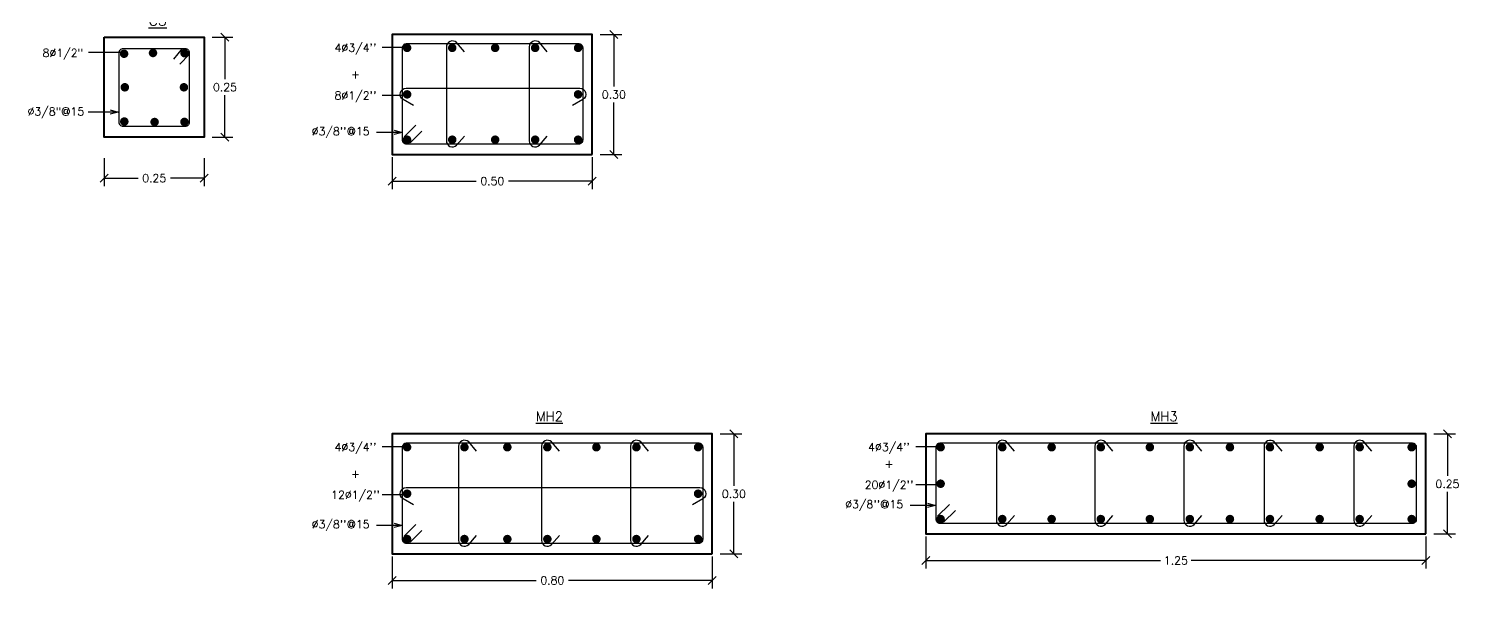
# Model space of a CAD drawing. Header units: metres. Extents: x -25 to 234, y -25 to 53.
# Drawn here: x -3.331 to 0.243, y -16.519 to -15.119 of the extents above; entities that cross this region are included whole.
import ezdxf

# ---------------------------------------------------------------- set-up
doc = ezdxf.new("R2010")
doc.units = ezdxf.units.M
doc.header["$LTSCALE"] = 0.1
doc.header["$MEASUREMENT"] = 0
doc.header["$PDMODE"] = 66
doc.linetypes.add('CONTINUA', pattern=[0])
for name, color, linetype in [('ACERO', 5, 'Continuous'), ('DIMTEXTO', 4, 'Continuous'), ('MUROS', 7, 'Continuous'), ('ZAPATAS', 6, 'Continuous')]:
    doc.layers.add(name, color=color, linetype=linetype)
doc.layers.add('COLUMNAS', color=7, linetype='Continuous', lineweight=40)
doc.styles.add('SMPLEX', font='simplex.shx')
doc.dimstyles.new('D-10', dxfattribs={"dimscale": 0.1, "dimtxt": 0.2, "dimasz": 0.2, "dimexe": 0.2, "dimexo": 0.2, "dimgap": 0.1, "dimtad": 0, "dimtih": 1, "dimtoh": 1, "dimzin": 0, "dimdsep": 46, "dimtxsty": 'SMPLEX', "dimblk1": 'OBLIQUE', "dimblk2": 'OBLIQUE', "dimsah": 1, "dimcen": 0.2, "dimclrd": 4, "dimclre": 4, "dimclrt": 4, "dimadec": 0, "dimazin": 0, "dimtfac": 1, "dimtmove": 0, "dimatfit": 3, "dimldrblk": 'OPEN30', "dimfxl": 0.5, "dimfxlon": 1, "dimtolj": 1, "dimtzin": 0, "dimarcsym": 0})
doc.dimstyles.new('DIM-10', dxfattribs={"dimscale": 0.1, "dimtxt": 0.2, "dimasz": 0.2, "dimexe": 0.2, "dimexo": 0.2, "dimgap": 0.1, "dimtad": 0, "dimtih": 1, "dimtoh": 1, "dimzin": 0, "dimdsep": 46, "dimtxsty": 'SMPLEX', "dimblk": 'OBLIQUE', "dimcen": 0.2, "dimclrd": 4, "dimclre": 4, "dimclrt": 4, "dimadec": 0, "dimazin": 0, "dimtfac": 1, "dimtmove": 0, "dimatfit": 3, "dimldrblk": 'OPEN30', "dimfxl": 0.6, "dimfxlon": 1, "dimtolj": 1, "dimtzin": 0, "dimarcsym": 0})

# ---------------------------------------------------------------- blocks, each defined once
blk = doc.blocks.new('_Oblique')
at = {"color": 0, "linetype": 'ByBlock', "lineweight": -2}
blk.add_line((-0.5, -0.5), (0.5, 0.5), dxfattribs=at)
blk = doc.blocks.new('_Open30')
at = {"layer": 'DIMTEXTO', "color": 0, "lineweight": -2}
for p, q in [((-1, 0.27), (0, 0)), ((0, 0), (-1, -0.27)), ((0, 0), (-1, 0))]:
    blk.add_line(p, q, dxfattribs=at)
blk = doc.blocks.new('*D685')
at = {"layer": 'Defpoints', "color": 0, "transparency": 16777216}
for p in [(-3.1419, -15.3904), (-2.8919, -15.3904), (-2.8919, -15.4929)]:
    blk.add_point(p, dxfattribs=at)
at = {"layer": 'DIMTEXTO', "color": 4, "lineweight": -2, "transparency": 16777216}
for p, q in [((-3.1419, -15.4429), (-3.1419, -15.5129)), ((-2.8919, -15.4429), (-2.8919, -15.5129)), ((-3.1419, -15.4929), (-3.0573, -15.4929)), ((-2.8919, -15.4929), (-2.9764, -15.4929))]:
    blk.add_line(p, q, dxfattribs=at)
at = {"layer": 'DIMTEXTO', "color": 4, "lineweight": -2, "transparency": 16777216, "xscale": 0.02, "yscale": 0.02, "zscale": 0.02, "rotation": 180}
blk.add_blockref('_Oblique', (-3.1419, -15.4929), dxfattribs=at)
at = {"layer": 'DIMTEXTO', "color": 4, "lineweight": -2, "transparency": 16777216, "xscale": 0.02, "yscale": 0.02, "zscale": 0.02}
blk.add_blockref('_Oblique', (-2.8919, -15.4929), dxfattribs=at)
at = {"layer": 'DIMTEXTO', "color": 4, "transparency": 16777216, "insert": (-3.0169, -15.4929), "char_height": 0.02, "attachment_point": 5, "style": 'SMPLEX'}
blk.add_mtext('\\A1;0.25', dxfattribs=at)
blk = doc.blocks.new('*D686')
at = {"layer": 'Defpoints', "color": 0, "transparency": 16777216}
for p in [(-2.8919, -15.1404), (-2.84, -15.1404), (-2.8919, -15.3904)]:
    blk.add_point(p, dxfattribs=at)
at = {"layer": 'DIMTEXTO', "color": 4, "lineweight": -2, "transparency": 16777216}
for p, q in [((-2.8719, -15.1404), (-2.82, -15.1404)), ((-2.84, -15.1404), (-2.84, -15.2454)), ((-2.84, -15.3904), (-2.84, -15.2854)), ((-2.8719, -15.3904), (-2.82, -15.3904))]:
    blk.add_line(p, q, dxfattribs=at)
at = {"layer": 'DIMTEXTO', "color": 4, "lineweight": -2, "transparency": 16777216, "xscale": 0.02, "yscale": 0.02, "zscale": 0.02}
for p, rotation in [((-2.84, -15.1404), 90), ((-2.84, -15.3904), 270)]:
    blk.add_blockref('_Oblique', p, dxfattribs=dict(at, rotation=rotation))
at = {"layer": 'DIMTEXTO', "color": 4, "transparency": 16777216, "insert": (-2.84, -15.2654), "char_height": 0.02, "attachment_point": 5, "style": 'SMPLEX'}
blk.add_mtext('\\A1;0.25', dxfattribs=at)
blk = doc.blocks.new('*D690')
at = {"layer": 'Defpoints', "color": 0, "transparency": 16777216}
for p in [(-2.4217, -15.1338), (-1.9217, -15.1338), (-2.4217, -15.5002)]:
    blk.add_point(p, dxfattribs=at)
at = {"layer": 'MUROS', "color": 4, "lineweight": -2, "transparency": 16777216}
for p, q in [((-2.4217, -15.4402), (-2.4217, -15.5202)), ((-1.9217, -15.4402), (-1.9217, -15.5202)), ((-2.4217, -15.5002), (-2.2122, -15.5002)), ((-1.9217, -15.5002), (-2.1312, -15.5002))]:
    blk.add_line(p, q, dxfattribs=at)
at = {"layer": 'MUROS', "color": 4, "lineweight": -2, "transparency": 16777216, "xscale": 0.02, "yscale": 0.02, "zscale": 0.02, "rotation": 180}
blk.add_blockref('_Oblique', (-2.4217, -15.5002), dxfattribs=at)
at = {"layer": 'MUROS', "color": 4, "lineweight": -2, "transparency": 16777216, "xscale": 0.02, "yscale": 0.02, "zscale": 0.02}
blk.add_blockref('_Oblique', (-1.9217, -15.5002), dxfattribs=at)
at = {"layer": 'MUROS', "color": 4, "lineweight": -3, "transparency": 16777216, "insert": (-2.1717, -15.5002), "char_height": 0.02, "attachment_point": 5, "style": 'SMPLEX'}
blk.add_mtext('\\A1;0.50', dxfattribs=at)
blk = doc.blocks.new('*D689')
at = {"layer": 'Defpoints', "color": 0, "transparency": 16777216}
for p in [(-1.9217, -15.1338), (-1.8679, -15.1338), (-1.9217, -15.4338)]:
    blk.add_point(p, dxfattribs=at)
at = {"layer": 'DIMTEXTO', "color": 4, "lineweight": -2, "transparency": 16777216}
for p, q in [((-1.9017, -15.1338), (-1.8479, -15.1338)), ((-1.8679, -15.1338), (-1.8679, -15.2638)), ((-1.8679, -15.4338), (-1.8679, -15.3038)), ((-1.9017, -15.4338), (-1.8479, -15.4338))]:
    blk.add_line(p, q, dxfattribs=at)
at = {"layer": 'DIMTEXTO', "color": 4, "lineweight": -2, "transparency": 16777216, "xscale": 0.02, "yscale": 0.02, "zscale": 0.02}
for p, rotation in [((-1.8679, -15.1338), 90), ((-1.8679, -15.4338), 270)]:
    blk.add_blockref('_Oblique', p, dxfattribs=dict(at, rotation=rotation))
at = {"layer": 'DIMTEXTO', "color": 4, "transparency": 16777216, "insert": (-1.8679, -15.2838), "char_height": 0.02, "attachment_point": 5, "style": 'SMPLEX'}
blk.add_mtext('\\A1;0.30', dxfattribs=at)
blk = doc.blocks.new('*D694')
at = {"layer": 'Defpoints', "color": 0, "transparency": 16777216}
for p in [(-2.4217, -16.1325), (-1.6217, -16.1325), (-2.4217, -16.4988)]:
    blk.add_point(p, dxfattribs=at)
at = {"layer": 'MUROS', "color": 4, "lineweight": -2, "transparency": 16777216}
for p, q in [((-2.4217, -16.4388), (-2.4217, -16.5188)), ((-1.6217, -16.4388), (-1.6217, -16.5188)), ((-2.4217, -16.4988), (-2.0622, -16.4988)), ((-1.6217, -16.4988), (-1.9812, -16.4988))]:
    blk.add_line(p, q, dxfattribs=at)
at = {"layer": 'MUROS', "color": 4, "lineweight": -2, "transparency": 16777216, "xscale": 0.02, "yscale": 0.02, "zscale": 0.02, "rotation": 180}
blk.add_blockref('_Oblique', (-2.4217, -16.4988), dxfattribs=at)
at = {"layer": 'MUROS', "color": 4, "lineweight": -2, "transparency": 16777216, "xscale": 0.02, "yscale": 0.02, "zscale": 0.02}
blk.add_blockref('_Oblique', (-1.6217, -16.4988), dxfattribs=at)
at = {"layer": 'MUROS', "color": 4, "lineweight": -3, "transparency": 16777216, "insert": (-2.0217, -16.4988), "char_height": 0.02, "attachment_point": 5, "style": 'SMPLEX'}
blk.add_mtext('\\A1;0.80', dxfattribs=at)
blk = doc.blocks.new('*D693')
at = {"layer": 'Defpoints', "color": 0, "transparency": 16777216}
for p in [(-1.6217, -16.1325), (-1.5679, -16.1325), (-1.6217, -16.4325)]:
    blk.add_point(p, dxfattribs=at)
at = {"layer": 'DIMTEXTO', "color": 4, "lineweight": -2, "transparency": 16777216}
for p, q in [((-1.6017, -16.1325), (-1.5479, -16.1325)), ((-1.5679, -16.1325), (-1.5679, -16.2625)), ((-1.5679, -16.4325), (-1.5679, -16.3025)), ((-1.6017, -16.4325), (-1.5479, -16.4325))]:
    blk.add_line(p, q, dxfattribs=at)
at = {"layer": 'DIMTEXTO', "color": 4, "lineweight": -2, "transparency": 16777216, "xscale": 0.02, "yscale": 0.02, "zscale": 0.02}
for p, rotation in [((-1.5679, -16.1325), 90), ((-1.5679, -16.4325), 270)]:
    blk.add_blockref('_Oblique', p, dxfattribs=dict(at, rotation=rotation))
at = {"layer": 'DIMTEXTO', "color": 4, "transparency": 16777216, "insert": (-1.5679, -16.2825), "char_height": 0.02, "attachment_point": 5, "style": 'SMPLEX'}
blk.add_mtext('\\A1;0.30', dxfattribs=at)
blk = doc.blocks.new('*D696')
at = {"layer": 'Defpoints', "color": 0, "transparency": 16777216}
for p in [(-1.0879, -16.1325), (0.1621, -16.1325), (-1.0879, -16.4488)]:
    blk.add_point(p, dxfattribs=at)
at = {"layer": 'MUROS', "color": 4, "lineweight": -2, "transparency": 16777216}
for p, q in [((-1.0879, -16.3888), (-1.0879, -16.4688)), ((0.1621, -16.3888), (0.1621, -16.4688)), ((-1.0879, -16.4488), (-0.5015, -16.4488)), ((0.1621, -16.4488), (-0.4244, -16.4488))]:
    blk.add_line(p, q, dxfattribs=at)
at = {"layer": 'MUROS', "color": 4, "lineweight": -2, "transparency": 16777216, "xscale": 0.02, "yscale": 0.02, "zscale": 0.02, "rotation": 180}
blk.add_blockref('_Oblique', (-1.0879, -16.4488), dxfattribs=at)
at = {"layer": 'MUROS', "color": 4, "lineweight": -2, "transparency": 16777216, "xscale": 0.02, "yscale": 0.02, "zscale": 0.02}
blk.add_blockref('_Oblique', (0.1621, -16.4488), dxfattribs=at)
at = {"layer": 'MUROS', "color": 4, "lineweight": -3, "transparency": 16777216, "insert": (-0.4629, -16.4488), "char_height": 0.02, "attachment_point": 5, "style": 'SMPLEX'}
blk.add_mtext('\\A1;1.25', dxfattribs=at)
blk = doc.blocks.new('*D695')
at = {"layer": 'Defpoints', "color": 0, "transparency": 16777216}
for p in [(0.1621, -16.1325), (0.2159, -16.1325), (0.1621, -16.3825)]:
    blk.add_point(p, dxfattribs=at)
at = {"layer": 'DIMTEXTO', "color": 4, "lineweight": -2, "transparency": 16777216}
for p, q in [((0.1821, -16.1325), (0.2359, -16.1325)), ((0.2159, -16.1325), (0.2159, -16.2375)), ((0.2159, -16.3825), (0.2159, -16.2775)), ((0.1821, -16.3825), (0.2359, -16.3825))]:
    blk.add_line(p, q, dxfattribs=at)
at = {"layer": 'DIMTEXTO', "color": 4, "lineweight": -2, "transparency": 16777216, "xscale": 0.02, "yscale": 0.02, "zscale": 0.02}
for p, rotation in [((0.2159, -16.1325), 90), ((0.2159, -16.3825), 270)]:
    blk.add_blockref('_Oblique', p, dxfattribs=dict(at, rotation=rotation))
at = {"layer": 'DIMTEXTO', "color": 4, "transparency": 16777216, "insert": (0.2159, -16.2575), "char_height": 0.02, "attachment_point": 5, "style": 'SMPLEX'}
blk.add_mtext('\\A1;0.25', dxfattribs=at)

msp = doc.modelspace()

# ---------------------------------------------------------------- linework, layer by layer
at = {"layer": 'ACERO'}
for p, q in [((-2.9474, -15.1687), (-2.9687, -15.1951)), ((-2.9294, -15.1838), (-2.9528, -15.208)), ((-2.3923, -15.3895), (-2.3628, -15.3607)), ((-2.3774, -15.4043), (-2.3479, -15.3756)), ((-1.0586, -16.3381), (-1.029, -16.3093)), ((-1.0436, -16.3529), (-1.0141, -16.3242)), ((-2.3923, -16.3881), (-2.3628, -16.3593)), ((-2.3774, -16.4029), (-2.3479, -16.3742))]:
    msp.add_line(p, q, dxfattribs=at)
at = {"layer": 'ACERO', "linetype": 'CONTINUA'}
for points in [[(-2.2416, -15.1768), (-2.2612, -15.1541, 0.663284), (-2.2866, -15.1648), (-2.2866, -15.3998, 0.663284), (-2.2612, -15.4106), (-2.2416, -15.3879)], [(-2.0343, -15.1768), (-2.0539, -15.1541, 0.663284), (-2.0793, -15.1648), (-2.0793, -15.3998, 0.663284), (-2.0539, -15.4106), (-2.0343, -15.3879)], [(-2.3686, -15.3111), (-2.3946, -15.2959, -0.765011), (-2.387, -15.2679), (-1.953, -15.2679, -0.765011), (-1.9454, -15.2959), (-1.9714, -15.3111)], [(-2.2111, -16.1754), (-2.2307, -16.1527, 0.663284), (-2.2562, -16.1635), (-2.2562, -16.3984, 0.663284), (-2.2307, -16.4092), (-2.2111, -16.3865)], [(-2.0038, -16.1754), (-2.0234, -16.1527, 0.663284), (-2.0489, -16.1635), (-2.0489, -16.3984, 0.663284), (-2.0234, -16.4092), (-2.0038, -16.3865)], [(-1.7812, -16.1754), (-1.8008, -16.1527, 0.663284), (-1.8263, -16.1635), (-1.8263, -16.3984, 0.663284), (-1.8008, -16.4092), (-1.7812, -16.3865)], [(-0.8666, -16.1754), (-0.8862, -16.1527, 0.663284), (-0.9117, -16.1635), (-0.9117, -16.3484, 0.663284), (-0.8862, -16.3592), (-0.8666, -16.3365)], [(-0.6204, -16.1754), (-0.6399, -16.1527, 0.663284), (-0.6654, -16.1635), (-0.6654, -16.3484, 0.663284), (-0.6399, -16.3592), (-0.6204, -16.3365)], [(-0.3978, -16.1754), (-0.4173, -16.1527, 0.663284), (-0.4428, -16.1635), (-0.4428, -16.3484, 0.663284), (-0.4173, -16.3592), (-0.3978, -16.3365)], [(-0.1976, -16.1754), (-0.2172, -16.1527, 0.663284), (-0.2426, -16.1635), (-0.2426, -16.3484, 0.663284), (-0.2172, -16.3592), (-0.1976, -16.3365)], [(0.0268, -16.1754), (0.0072, -16.1527, 0.663284), (-0.0183, -16.1635), (-0.0183, -16.3484, 0.663284), (0.0072, -16.3592), (0.0268, -16.3365)], [(-2.3686, -16.3097), (-2.3946, -16.2945, -0.765011), (-2.387, -16.2665), (-1.653, -16.2665, -0.765011), (-1.6454, -16.2945), (-1.6714, -16.3097)]]:
    msp.add_lwpolyline(points, format="xyb", dxfattribs=at)
at = {"layer": 'ACERO'}
for points in [[(-2.9294, -15.1787), (-2.9294, -15.3537, -0.414214), (-2.9394, -15.3637), (-3.0944, -15.3637, -0.414214), (-3.1044, -15.3537), (-3.1044, -15.1787, -0.414214), (-3.0944, -15.1687), (-2.9394, -15.1687, -0.414214)], [(-2.3962, -15.3978), (-2.3962, -15.1665, -0.414214), (-2.3862, -15.1565), (-1.9557, -15.1565, -0.414214), (-1.9457, -15.1665), (-1.9457, -15.3978, -0.414214), (-1.9557, -15.4078), (-2.3862, -15.4078, -0.414214)], [(-2.3962, -16.3964), (-2.3962, -16.1651, -0.414214), (-2.3862, -16.1551), (-1.6557, -16.1551, -0.414214), (-1.6457, -16.1651), (-1.6457, -16.3964, -0.414214), (-1.6557, -16.4064), (-2.3862, -16.4064, -0.414214)], [(-1.0624, -16.3464), (-1.0624, -16.1651, -0.414214), (-1.0524, -16.1551), (0.1281, -16.1551, -0.414214), (0.1381, -16.1651), (0.1381, -16.3464, -0.414214), (0.1281, -16.3564), (-1.0524, -16.3564, -0.414214)]]:
    msp.add_lwpolyline(points, format="xyb", close=True, dxfattribs=at)
at = {"layer": 'ACERO', "const_width": 0.0106}
for points in [[(-3.0975, -15.1818, 1), (-3.0869, -15.1818, 1)], [(-3.0252, -15.1799, 1), (-3.0146, -15.1799, 1)], [(-2.9462, -15.1806, 1), (-2.9356, -15.1806, 1)], [(-2.3847, -15.1725, 1), (-2.3847, -15.1619, 1)], [(-2.2719, -15.1725, 1), (-2.2719, -15.1619, 1)], [(-2.1646, -15.1725, 1), (-2.1646, -15.1619, 1)], [(-2.0646, -15.1725, 1), (-2.0646, -15.1619, 1)], [(-1.9573, -15.1725, 1), (-1.9573, -15.1619, 1)], [(-3.0957, -15.2657, 1), (-3.085, -15.2657, 1)], [(-2.9479, -15.2657, 1), (-2.9373, -15.2657, 1)], [(-2.3847, -15.2887, 1), (-2.3847, -15.2781, 1)], [(-1.9573, -15.2887, 1), (-1.9573, -15.2781, 1)], [(-3.097, -15.3514, 1), (-3.0863, -15.3514, 1)], [(-3.0212, -15.3525, 1), (-3.0106, -15.3525, 1)], [(-2.9466, -15.3523, 1), (-2.936, -15.3523, 1)], [(-2.3847, -15.4021, 1), (-2.3847, -15.3915, 1)], [(-2.2719, -15.4021, 1), (-2.2719, -15.3915, 1)], [(-2.1646, -15.4021, 1), (-2.1646, -15.3915, 1)], [(-2.0646, -15.4021, 1), (-2.0646, -15.3915, 1)], [(-1.9573, -15.4021, 1), (-1.9573, -15.3915, 1)], [(-2.3847, -16.1711, 1), (-2.3847, -16.1605, 1)], [(-2.2414, -16.1711, 1), (-2.2414, -16.1605, 1)], [(-2.1341, -16.1711, 1), (-2.1341, -16.1605, 1)], [(-2.0341, -16.1711, 1), (-2.0341, -16.1605, 1)], [(-1.9115, -16.1711, 1), (-1.9115, -16.1605, 1)], [(-1.8115, -16.1711, 1), (-1.8115, -16.1605, 1)], [(-1.6573, -16.1711, 1), (-1.6573, -16.1605, 1)], [(-1.051, -16.1711, 1), (-1.051, -16.1605, 1)], [(-0.8969, -16.1711, 1), (-0.8969, -16.1605, 1)], [(-0.7735, -16.1711, 1), (-0.7735, -16.1605, 1)], [(-0.6506, -16.1711, 1), (-0.6506, -16.1605, 1)], [(-0.528, -16.1711, 1), (-0.528, -16.1605, 1)], [(-0.428, -16.1711, 1), (-0.428, -16.1605, 1)], [(-0.3278, -16.1711, 1), (-0.3278, -16.1605, 1)], [(-0.2278, -16.1711, 1), (-0.2278, -16.1605, 1)], [(-0.1035, -16.1711, 1), (-0.1035, -16.1605, 1)], [(-0.0035, -16.1711, 1), (-0.0035, -16.1605, 1)], [(0.1265, -16.1711, 1), (0.1265, -16.1605, 1)], [(-1.051, -16.2624, 1), (-1.051, -16.2517, 1)], [(0.1265, -16.2624, 1), (0.1265, -16.2517, 1)], [(-2.3847, -16.2874, 1), (-2.3847, -16.2767, 1)], [(-1.6573, -16.2874, 1), (-1.6573, -16.2767, 1)], [(-1.051, -16.3507, 1), (-1.051, -16.3401, 1)], [(-0.8969, -16.3507, 1), (-0.8969, -16.3401, 1)], [(-0.7735, -16.3507, 1), (-0.7735, -16.3401, 1)], [(-0.6506, -16.3507, 1), (-0.6506, -16.3401, 1)], [(-0.528, -16.3507, 1), (-0.528, -16.3401, 1)], [(-0.428, -16.3507, 1), (-0.428, -16.3401, 1)], [(-0.3278, -16.3507, 1), (-0.3278, -16.3401, 1)], [(-0.2278, -16.3507, 1), (-0.2278, -16.3401, 1)], [(-0.1035, -16.3507, 1), (-0.1035, -16.3401, 1)], [(-0.0035, -16.3507, 1), (-0.0035, -16.3401, 1)], [(0.1265, -16.3507, 1), (0.1265, -16.3401, 1)], [(-2.3847, -16.4007, 1), (-2.3847, -16.3901, 1)], [(-2.2414, -16.4007, 1), (-2.2414, -16.3901, 1)], [(-2.1341, -16.4007, 1), (-2.1341, -16.3901, 1)], [(-2.0341, -16.4007, 1), (-2.0341, -16.3901, 1)], [(-1.9115, -16.4007, 1), (-1.9115, -16.3901, 1)], [(-1.8115, -16.4007, 1), (-1.8115, -16.3901, 1)], [(-1.6573, -16.4007, 1), (-1.6573, -16.3901, 1)]]:
    msp.add_lwpolyline(points, format="xyb", close=True, dxfattribs=at)
at = {"layer": 'COLUMNAS', "color": 1}
for points in [[(-3.1419, -15.1404), (-2.8919, -15.1404), (-2.8919, -15.3904), (-3.1419, -15.3904)], [(-1.9217, -15.4338), (-1.9217, -15.1338), (-2.4217, -15.1338), (-2.4217, -15.4338)], [(-1.6217, -16.4325), (-1.6217, -16.1325), (-2.4217, -16.1325), (-2.4217, -16.4325)], [(0.1621, -16.3825), (0.1621, -16.1325), (-1.0879, -16.1325), (-1.0879, -16.3825)]]:
    msp.add_lwpolyline(points, close=True, dxfattribs=at)
at = {"layer": 'DIMTEXTO'}
msp.add_line((-3.0922, -15.1791), (-3.181, -15.1791), dxfattribs=at)
at = {"layer": 'DIMTEXTO', "lineweight": -3}
for p, q in [((-2.3862, -15.1665), (-2.4468, -15.1665)), ((-2.3862, -15.2859), (-2.4468, -15.2859)), ((-2.3862, -16.1651), (-2.4468, -16.1651)), ((-1.0524, -16.1651), (-1.1131, -16.1651)), ((-1.0524, -16.2596), (-1.1131, -16.2596)), ((-2.3862, -16.2846), (-2.4468, -16.2846))]:
    msp.add_line(p, q, dxfattribs=at)

# ---------------------------------------------------------------- texts
at = {"layer": 'DIMTEXTO', "color": 4, "char_height": 0.02, "attachment_point": 5, "style": 'SMPLEX'}
for s, insert in [("4%%C3/4''", (-2.5137, -15.1701)), ('\\A1;8%%C1/2"', (-3.2453, -15.1831)), ('+', (-2.5137, -15.2335)), ("8%%C1/2''", (-2.5137, -15.2896)), ("%%C3/8''@15", (-2.5508, -15.3791)), ("4%%C3/4''", (-2.5137, -16.1687)), ("4%%C3/4''", (-1.1799, -16.1687)), ('+', (-2.5137, -16.2322)), ('+', (-1.1799, -16.2072)), ("20%%C1/2''", (-1.1799, -16.2632)), ("12%%C1/2''", (-2.5137, -16.2882)), ("%%C3/8''@15", (-1.2171, -16.3119)), ("%%C3/8''@15", (-2.5508, -16.3619))]:
    msp.add_mtext(s, dxfattribs=dict(at, insert=insert))
at = {"layer": 'DIMTEXTO', "color": 4, "char_height": 0.024, "width": 0.003449, "attachment_point": 5, "style": 'SMPLEX', "bg_fill": 2}
for s, insert in [('{\\LMH2}', (-2.0291, -16.0886)), ('{\\LMH3}', (-0.4925, -16.0886))]:
    msp.add_mtext(s, dxfattribs=dict(at, insert=insert))
at = {"layer": 'ZAPATAS', "color": 4, "insert": (-3.192, -15.3296), "char_height": 0.02, "attachment_point": 6, "style": 'SMPLEX'}
msp.add_mtext('\\A1;%%C3/8"@15', dxfattribs=at)

# ---------------------------------------------------------------- dimensions: what is measured, and where the dimension line sits
at = {"layer": 'DIMTEXTO'}
for base, p1, p2, picture, middle in [((-2.84, -15.1404), (-2.8919, -15.3904), (-2.8919, -15.1404), '*D686', (-2.84, -15.2654)), ((-1.8679, -15.1338), (-1.9217, -15.4338), (-1.9217, -15.1338), '*D689', (-1.8679, -15.2838)), ((-1.5679, -16.1325), (-1.6217, -16.4325), (-1.6217, -16.1325), '*D693', (-1.5679, -16.2825)), ((0.2159, -16.1325), (0.1621, -16.3825), (0.1621, -16.1325), '*D695', (0.2159, -16.2575))]:
    dim = msp.add_linear_dim(base=base, p1=p1, p2=p2, angle=90, dimstyle='D-10', dxfattribs=at)
    dim.commit()
    dim.dimension.update_dxf_attribs({"geometry": picture, "text_midpoint": middle})
dim = msp.add_linear_dim(base=(-2.8919, -15.4929), p1=(-3.1419, -15.3904), p2=(-2.8919, -15.3904), dimstyle='D-10', override={"dimdec": 2, "dimtmove": 1}, dxfattribs=at)
dim.commit()
dim.dimension.update_dxf_attribs({"geometry": '*D685', "text_midpoint": (-3.0169, -15.4929)})
at = {"layer": 'MUROS', "lineweight": -3}
for base, p1, p2, picture, middle in [((-2.4217, -15.5002), (-1.9217, -15.1338), (-2.4217, -15.1338), '*D690', (-2.1717, -15.5002)), ((-2.4217, -16.4988), (-1.6217, -16.1325), (-2.4217, -16.1325), '*D694', (-2.0217, -16.4988)), ((-1.0879, -16.4488), (0.1621, -16.1325), (-1.0879, -16.1325), '*D696', (-0.4629, -16.4488))]:
    dim = msp.add_linear_dim(base=base, p1=p1, p2=p2, angle=180, dimstyle='DIM-10', dxfattribs=at)
    dim.commit()
    dim.dimension.update_dxf_attribs({"geometry": picture, "text_midpoint": middle})

# ---------------------------------------------------------------- leaders
at = {"layer": 'DIMTEXTO'}
for points, dimstyle in [([(-3.1069, -15.3278), (-3.182, -15.3278)], 'DIM-10'), ([(-2.3973, -15.3786), (-2.4612, -15.3786)], 'D-10'), ([(-1.0636, -16.3114), (-1.1275, -16.3114)], 'D-10'), ([(-2.3973, -16.3614), (-2.4612, -16.3614)], 'D-10')]:
    msp.add_leader(points, dimstyle=dimstyle, dxfattribs=at)

# ---------------------------------------------------------------- next in the draw order: texts
at = {"layer": 'DIMTEXTO', "color": 4, "insert": (-3.0082, -15.0985), "char_height": 0.026, "attachment_point": 5, "style": 'SMPLEX', "bg_fill": 2}
msp.add_mtext('{\\LC5}', dxfattribs=at)

doc.saveas('drawing.dxf')
